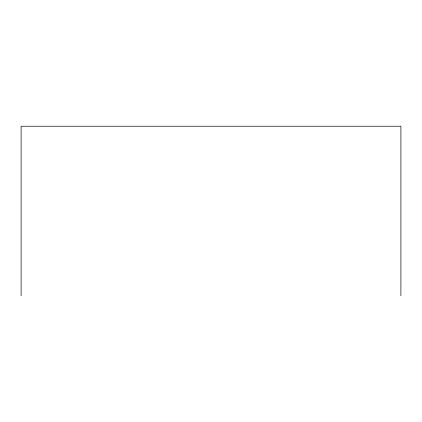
<?xml version="1.0" encoding="UTF-8"?>
<svg xmlns="http://www.w3.org/2000/svg" width="422" height="422" viewBox="0 0 422 422"><rect width="100%" height="100%" fill="white"/><g stroke="black" fill="none" stroke-linecap="round" stroke-linejoin="round"><path stroke-width="0.63" d="M400.9 295.775L400.9 126.225L21.1 126.225L21.1 295.775"/></g></svg>
